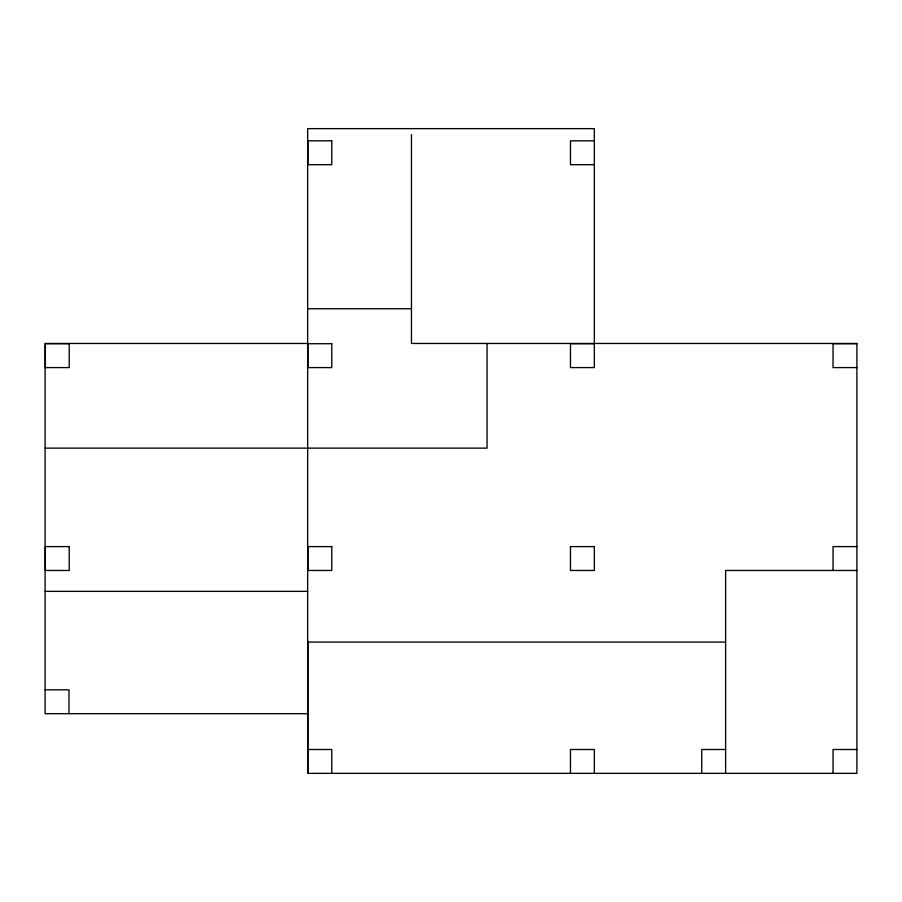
<?xml version="1.0" encoding="UTF-8"?>
<svg xmlns="http://www.w3.org/2000/svg" width="902" height="902" viewBox="0 0 902 902"><rect width="100%" height="100%" fill="white"/><g stroke="black" fill="none" stroke-linecap="round" stroke-linejoin="round"><path stroke-width="1.35" d="M594.339 140.825L570.47 140.825L570.47 164.694L594.339 164.694M307.661 308.732L411.47 308.732M307.661 343.459L45.1 343.459L45.1 713.685L307.661 713.685M856.9 343.718L833.031 343.718L833.031 367.588L856.9 367.588M45.1 448.136L487.057 448.136L487.057 343.459M856.9 546.601L833.031 546.601L833.031 570.47M856.9 570.47L725.625 570.47L725.625 773.364M45.1 591.351L307.661 591.351M725.625 642.077L307.909 642.077L307.909 773.364M45.1 689.816L68.969 689.816L68.969 713.685M307.909 749.494L331.778 749.494L331.778 773.364M725.625 749.494L701.756 749.494L701.756 773.364M856.9 749.494L833.031 749.494L833.031 773.364M594.339 343.459L594.339 128.636L307.661 128.636L307.661 773.364L856.9 773.364L856.9 343.459L411.47 343.459L411.47 134.612M594.339 773.364L594.339 749.494L570.47 749.494L570.47 773.364M331.778 140.825L307.909 140.825L307.909 164.694L331.778 164.694L331.778 140.825M69.217 343.718L45.348 343.718L45.348 367.588L69.217 367.588L69.217 343.718M331.778 343.718L307.909 343.718L307.909 367.588L331.778 367.588L331.778 343.718M594.339 343.718L570.47 343.718L570.47 367.588L594.339 367.588L594.339 343.718M69.217 546.601L45.348 546.601L45.348 570.47L69.217 570.47L69.217 546.601M331.778 546.601L307.909 546.601L307.909 570.47L331.778 570.47L331.778 546.601M594.339 546.601L570.47 546.601L570.47 570.47L594.339 570.47L594.339 546.601"/></g></svg>
